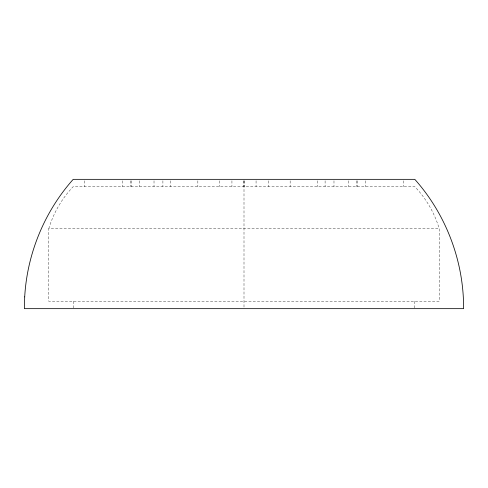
<?xml version="1.0" encoding="UTF-8"?>
<svg xmlns="http://www.w3.org/2000/svg" width="488" height="488" viewBox="0 0 488 488"><rect width="100%" height="100%" fill="white"/><g stroke="black" fill="none" stroke-linecap="round" stroke-linejoin="round"><path stroke-width="0.37" stroke-dasharray="2.44 1.83" d="M48.8 228.628C53.46 212.963 61.897 198.457 73.2 186.66L414.8 186.66C426.103 198.457 434.54 212.963 439.2 228.628L439.2 301.34L48.8 301.34L48.8 228.628L439.2 228.628M414.8 301.34L414.8 307.928M403.661 180.804L403.661 186.66M365.433 180.804L365.433 186.66M357.46 180.804L357.46 186.66M356.338 180.804L356.338 186.66M348.365 180.804L348.365 186.66M333.981 180.804L333.981 186.66M325.1 180.804L325.1 186.66M317.2 180.804L317.2 186.66M290.153 180.804L290.153 186.66M268.711 180.804L268.711 186.66M256.066 180.804L256.066 186.66M244.793 180.804L244.793 186.66M244 180.804L244 308.66M243.207 180.804L243.207 186.66M231.934 180.804L231.934 186.66M219.289 180.804L219.289 186.66M197.847 180.804L197.847 186.66M170.8 180.804L170.8 186.66M162.9 180.804L162.9 186.66M154.019 180.804L154.019 186.66M139.635 180.804L139.635 186.66M131.662 180.804L131.662 186.66M130.54 180.804L130.54 186.66M122.567 180.804L122.567 186.66M84.339 180.804L84.339 186.66M73.2 301.34L73.2 307.928"/><path stroke-width="0.73" d="M24.705 296.887L24.4 308.66L463.6 308.66C463.893 261.489 446.185 214.561 414.8 179.34L73.2 179.34C44.469 211.639 27.108 253.723 24.705 296.887"/></g></svg>
